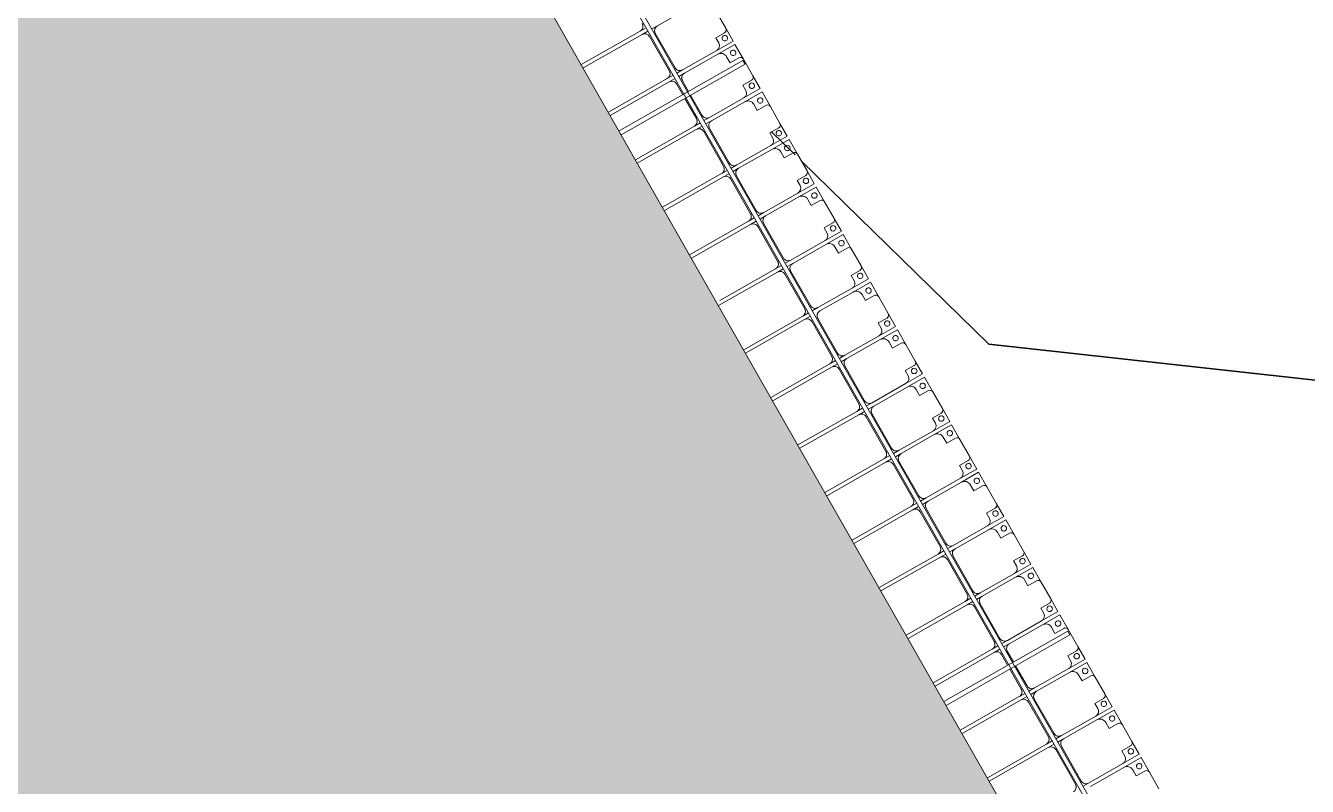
# Model space of a CAD drawing. Header units: millimetres. Extents: x -861324 to 439029, y -308065 to 694685.
# Drawn here: x -106629 to -94915, y -17959 to -11007 of the extents above; entities that cross this region are included whole.
import ezdxf

# ---------------------------------------------------------------- set-up
doc = ezdxf.new("R2010")
doc.units = ezdxf.units.MM
for name, color, linetype, lineweight in [('A-DETL-GENF', 92, 'Continuous', 9), ('A-DETL-THIN', 151, 'Continuous', 9), ('A-GENM', 13, 'Continuous', 9), ('C-TOPO-MAJR', 7, 'Continuous', 35), ('S-BEAM', 12, 'Continuous', 9)]:
    doc.layers.add(name, color=color, linetype=linetype, lineweight=lineweight)

# ---------------------------------------------------------------- blocks, each defined once
blk = doc.blocks.new('Dải phao đi lại kèm đỡ invester - DẢI PHAO ĐI LẠI-15551-BỐ TRÍ BÈ PIN HỒ BẢN MÒNG')
at = {"layer": 'A-GENM', "color": 7}
for p, q in [((100088, 1312), (99912, 1312)), ((100588, 1312), (100412, 1312)), ((101088, 1312), (100912, 1312)), ((101588, 1312), (101412, 1312)), ((102088, 1312), (101912, 1312)), ((102588, 1312), (102412, 1312)), ((103088, 1312), (102912, 1312)), ((103588, 1312), (103412, 1312)), ((104088, 1312), (103912, 1312)), ((104588, 1312), (104412, 1312)), ((105088, 1312), (104912, 1312)), ((105588, 1312), (105412, 1312)), ((106088, 1312), (105912, 1312)), ((106588, 1312), (106412, 1312)), ((107088, 1312), (106912, 1312)), ((107588, 1312), (107412, 1312)), ((108088, 1312), (107912, 1312)), ((100118, 1190), (100118, 1282)), ((100173, 1190), (100118, 1190)), ((100382, 1190), (100318, 1190)), ((100382, 1282), (100382, 1190)), ((100618, 1190), (100618, 1282)), ((100673, 1190), (100618, 1190)), ((100882, 1190), (100818, 1190)), ((100882, 1282), (100882, 1190)), ((101118, 1190), (101118, 1282)), ((101173, 1190), (101118, 1190)), ((101382, 1190), (101318, 1190)), ((101382, 1282), (101382, 1190)), ((101618, 1190), (101618, 1282)), ((101673, 1190), (101618, 1190)), ((101882, 1190), (101818, 1190)), ((101882, 1282), (101882, 1190)), ((102118, 1190), (102118, 1282)), ((102173, 1190), (102118, 1190)), ((102382, 1190), (102318, 1190)), ((102382, 1282), (102382, 1190)), ((102618, 1190), (102618, 1282)), ((102673, 1190), (102618, 1190)), ((102882, 1190), (102818, 1190)), ((102882, 1282), (102882, 1190)), ((103118, 1190), (103118, 1282)), ((103173, 1190), (103118, 1190)), ((103382, 1190), (103318, 1190)), ((103382, 1282), (103382, 1190)), ((103618, 1190), (103618, 1282)), ((103673, 1190), (103618, 1190)), ((103882, 1190), (103818, 1190)), ((103882, 1282), (103882, 1190)), ((104118, 1190), (104118, 1282)), ((104173, 1190), (104118, 1190)), ((104382, 1190), (104318, 1190)), ((104382, 1282), (104382, 1190)), ((104618, 1190), (104618, 1282)), ((104673, 1190), (104618, 1190)), ((104882, 1190), (104818, 1190)), ((104882, 1282), (104882, 1190)), ((105118, 1190), (105118, 1282)), ((105173, 1190), (105118, 1190)), ((105382, 1190), (105318, 1190)), ((105382, 1282), (105382, 1190)), ((105618, 1190), (105618, 1282)), ((105673, 1190), (105618, 1190)), ((105882, 1190), (105818, 1190)), ((105882, 1282), (105882, 1190)), ((106118, 1190), (106118, 1282)), ((106173, 1190), (106118, 1190)), ((106382, 1190), (106318, 1190)), ((106382, 1282), (106382, 1190)), ((106618, 1190), (106618, 1282)), ((106673, 1190), (106618, 1190)), ((106882, 1190), (106818, 1190)), ((106882, 1282), (106882, 1190)), ((107118, 1190), (107118, 1282)), ((107173, 1190), (107118, 1190)), ((107382, 1190), (107318, 1190)), ((107382, 1282), (107382, 1190)), ((107618, 1190), (107618, 1282)), ((107673, 1190), (107618, 1190)), ((107882, 1190), (107818, 1190)), ((107882, 1282), (107882, 1190)), ((99758, 1130), (99758, 780)), ((100223, 780), (100223, 1140)), ((100258, 1130), (100258, 780)), ((100723, 780), (100723, 1140)), ((100758, 1130), (100758, 780)), ((101223, 780), (101223, 1140)), ((101258, 1130), (101258, 780)), ((101723, 780), (101723, 1140)), ((101758, 1130), (101758, 780)), ((102223, 780), (102223, 1140)), ((102258, 1130), (102258, 780)), ((102723, 780), (102723, 1140)), ((102758, 1130), (102758, 780)), ((103223, 780), (103223, 1140)), ((103258, 1130), (103258, 780)), ((103723, 780), (103723, 1140)), ((103758, 1130), (103758, 780)), ((104223, 780), (104223, 1140)), ((104258, 1130), (104258, 780)), ((104723, 780), (104723, 1140)), ((104758, 1130), (104758, 780)), ((105223, 780), (105223, 1140)), ((105258, 1130), (105258, 780)), ((105723, 780), (105723, 1140)), ((105758, 1130), (105758, 780)), ((106223, 780), (106223, 1140)), ((106258, 1130), (106258, 780)), ((106723, 780), (106723, 1140)), ((106758, 1130), (106758, 780)), ((107223, 780), (107223, 1140)), ((107258, 1130), (107258, 780)), ((107723, 780), (107723, 1140)), ((107758, 1130), (107758, 780)), ((99758, 721), (99758, 780)), ((99808, 730), (100173, 730)), ((100223, 780), (100223, 721)), ((100258, 721), (100258, 780)), ((100308, 730), (100421, 730)), ((100461, 730), (100673, 730)), ((100723, 780), (100723, 721)), ((100758, 721), (100758, 780)), ((100808, 730), (101173, 730)), ((101223, 780), (101223, 721)), ((101258, 721), (101258, 780)), ((101308, 730), (101673, 730)), ((101723, 780), (101723, 721)), ((101758, 721), (101758, 780)), ((101808, 730), (102173, 730)), ((102223, 780), (102223, 721)), ((102258, 721), (102258, 780)), ((102308, 730), (102673, 730)), ((102723, 780), (102723, 721)), ((102808, 730), (103173, 730)), ((103223, 780), (103223, 721)), ((103258, 721), (103258, 780)), ((103308, 730), (103673, 730)), ((103723, 780), (103723, 721)), ((103758, 721), (103758, 780)), ((103808, 730), (104173, 730)), ((104223, 780), (104223, 721)), ((104258, 721), (104258, 780)), ((104308, 730), (104673, 730)), ((104723, 780), (104723, 721)), ((104758, 721), (104758, 780)), ((104808, 730), (105173, 730)), ((105223, 780), (105223, 721)), ((105258, 721), (105258, 780)), ((105308, 730), (105673, 730)), ((105723, 780), (105723, 721)), ((105758, 721), (105758, 780)), ((105808, 730), (106173, 730)), ((106223, 780), (106223, 721)), ((106258, 721), (106258, 780)), ((106308, 730), (106421, 730)), ((106461, 730), (106673, 730)), ((106723, 780), (106723, 721)), ((106758, 721), (106758, 780)), ((106808, 730), (107173, 730)), ((107223, 780), (107223, 721)), ((107258, 721), (107258, 780)), ((107308, 730), (107673, 730)), ((107723, 780), (107723, 721)), ((99723, 681), (99723, 620)), ((99723, 0), (99723, 620)), ((99758, 620), (99758, 681)), ((99758, 620), (99758, 0)), ((100173, 670), (99808, 670)), ((100223, 681), (100223, 620)), ((100223, 0), (100223, 620)), ((100258, 620), (100258, 681)), ((100258, 620), (100258, 0)), ((100421, 670), (100308, 670)), ((100673, 670), (100461, 670)), ((100723, 681), (100723, 620)), ((100723, 0), (100723, 620)), ((100758, 620), (100758, 681)), ((100758, 620), (100758, 0)), ((101173, 670), (100808, 670)), ((101223, 681), (101223, 620)), ((101223, 0), (101223, 620)), ((101258, 620), (101258, 681)), ((101258, 620), (101258, 0)), ((101673, 670), (101308, 670)), ((101723, 681), (101723, 620)), ((101723, 0), (101723, 620)), ((101758, 620), (101758, 681)), ((101758, 620), (101758, 0)), ((102173, 670), (101808, 670)), ((102223, 681), (102223, 620)), ((102223, 33), (102223, 620)), ((102258, 620), (102258, 681)), ((102258, 620), (102258, 0)), ((102673, 670), (102308, 670)), ((102723, 681), (102723, 620)), ((102723, 0), (102723, 620)), ((102758, 620), (102758, 681)), ((102758, 620), (102758, 0)), ((103173, 670), (102808, 670)), ((103223, 681), (103223, 620)), ((103223, 0), (103223, 620)), ((103258, 620), (103258, 681)), ((103258, 620), (103258, 0)), ((103673, 670), (103308, 670)), ((103723, 681), (103723, 620)), ((103723, 0), (103723, 620)), ((103758, 620), (103758, 681)), ((103758, 620), (103758, 0)), ((104173, 670), (103808, 670)), ((104223, 681), (104223, 620)), ((104223, 0), (104223, 620)), ((104258, 620), (104258, 681)), ((104258, 620), (104258, 0)), ((104673, 670), (104308, 670)), ((104723, 681), (104723, 620)), ((104723, 0), (104723, 620)), ((104758, 620), (104758, 681)), ((104758, 620), (104758, 0)), ((105173, 670), (104808, 670)), ((105223, 681), (105223, 620)), ((105223, 0), (105223, 620)), ((105258, 620), (105258, 681)), ((105258, 620), (105258, 0)), ((105673, 670), (105308, 670)), ((105723, 681), (105723, 620)), ((105723, 0), (105723, 620)), ((105758, 620), (105758, 681)), ((105758, 620), (105758, 0)), ((106173, 670), (105808, 670)), ((106223, 681), (106223, 620)), ((106223, 0), (106223, 620)), ((106258, 620), (106258, 681)), ((106258, 620), (106258, 0)), ((106421, 670), (106308, 670)), ((106673, 670), (106461, 670)), ((106723, 681), (106723, 620)), ((106723, 0), (106723, 620)), ((106758, 620), (106758, 681)), ((106758, 620), (106758, 0)), ((107173, 670), (106808, 670)), ((107223, 681), (107223, 620)), ((107223, 0), (107223, 620)), ((107258, 620), (107258, 681)), ((107258, 620), (107258, 0)), ((107673, 670), (107308, 670))]:
    blk.add_line(p, q, dxfattribs=at)
at = {"layer": 'A-GENM', "color": 9}
for p, q in [((100088, 1312), (100223, 1312)), ((100223, 1312), (100088, 1312)), ((100223, 1312), (100223, 1140)), ((100223, 1140), (100223, 1312)), ((100258, 1312), (100412, 1312)), ((100258, 1130), (100258, 1312)), ((100258, 1312), (100258, 1130)), ((100412, 1312), (100258, 1312)), ((100588, 1312), (100723, 1312)), ((100723, 1312), (100588, 1312)), ((100723, 1312), (100723, 1140)), ((100723, 1140), (100723, 1312)), ((100758, 1312), (100912, 1312)), ((100758, 1130), (100758, 1312)), ((100758, 1312), (100758, 1130)), ((100912, 1312), (100758, 1312)), ((101088, 1312), (101223, 1312)), ((101223, 1312), (101088, 1312)), ((101223, 1312), (101223, 1140)), ((101223, 1140), (101223, 1312)), ((101258, 1312), (101412, 1312)), ((101258, 1130), (101258, 1312)), ((101258, 1312), (101258, 1130)), ((101412, 1312), (101258, 1312)), ((101588, 1312), (101723, 1312)), ((101723, 1312), (101588, 1312)), ((101723, 1312), (101723, 1140)), ((101723, 1140), (101723, 1312)), ((101758, 1312), (101912, 1312)), ((101758, 1130), (101758, 1312)), ((101758, 1312), (101758, 1130)), ((101912, 1312), (101758, 1312)), ((102088, 1312), (102223, 1312)), ((102223, 1312), (102088, 1312)), ((102223, 1312), (102223, 1140)), ((102223, 1140), (102223, 1312)), ((102258, 1312), (102412, 1312)), ((102258, 1130), (102258, 1312)), ((102258, 1312), (102258, 1130)), ((102412, 1312), (102258, 1312)), ((102588, 1312), (102723, 1312)), ((102723, 1312), (102588, 1312)), ((102723, 1312), (102723, 1140)), ((102723, 1140), (102723, 1312)), ((102758, 1312), (102912, 1312)), ((102758, 1130), (102758, 1312)), ((102758, 1312), (102758, 1130)), ((102912, 1312), (102758, 1312)), ((103088, 1312), (103223, 1312)), ((103223, 1312), (103088, 1312)), ((103223, 1312), (103223, 1140)), ((103223, 1140), (103223, 1312)), ((103258, 1312), (103412, 1312)), ((103258, 1130), (103258, 1312)), ((103258, 1312), (103258, 1130)), ((103412, 1312), (103258, 1312)), ((103588, 1312), (103723, 1312)), ((103723, 1312), (103588, 1312)), ((103723, 1312), (103723, 1140)), ((103723, 1140), (103723, 1312)), ((103758, 1312), (103912, 1312)), ((103758, 1130), (103758, 1312)), ((103758, 1312), (103758, 1130)), ((103912, 1312), (103758, 1312)), ((104088, 1312), (104223, 1312)), ((104223, 1312), (104088, 1312)), ((104223, 1312), (104223, 1140)), ((104223, 1140), (104223, 1312)), ((104258, 1312), (104412, 1312)), ((104258, 1130), (104258, 1312)), ((104258, 1312), (104258, 1130)), ((104412, 1312), (104258, 1312)), ((104588, 1312), (104723, 1312)), ((104723, 1312), (104588, 1312)), ((104723, 1312), (104723, 1140)), ((104723, 1140), (104723, 1312)), ((104758, 1312), (104912, 1312)), ((104758, 1130), (104758, 1312)), ((104758, 1312), (104758, 1130)), ((104912, 1312), (104758, 1312)), ((105088, 1312), (105223, 1312)), ((105223, 1312), (105088, 1312)), ((105223, 1312), (105223, 1140)), ((105223, 1140), (105223, 1312)), ((105258, 1312), (105412, 1312)), ((105258, 1130), (105258, 1312)), ((105258, 1312), (105258, 1130)), ((105412, 1312), (105258, 1312)), ((105588, 1312), (105723, 1312)), ((105723, 1312), (105588, 1312)), ((105723, 1312), (105723, 1140)), ((105723, 1140), (105723, 1312)), ((105758, 1312), (105912, 1312)), ((105758, 1130), (105758, 1312)), ((105758, 1312), (105758, 1130)), ((105912, 1312), (105758, 1312)), ((106088, 1312), (106223, 1312)), ((106223, 1312), (106088, 1312)), ((106223, 1312), (106223, 1140)), ((106223, 1140), (106223, 1312)), ((106258, 1312), (106412, 1312)), ((106258, 1130), (106258, 1312)), ((106258, 1312), (106258, 1130)), ((106412, 1312), (106258, 1312)), ((106588, 1312), (106723, 1312)), ((106723, 1312), (106588, 1312)), ((106723, 1312), (106723, 1140)), ((106723, 1140), (106723, 1312)), ((106758, 1312), (106912, 1312)), ((106758, 1130), (106758, 1312)), ((106758, 1312), (106758, 1130)), ((106912, 1312), (106758, 1312)), ((107088, 1312), (107223, 1312)), ((107223, 1312), (107088, 1312)), ((107223, 1312), (107223, 1140)), ((107223, 1140), (107223, 1312)), ((107258, 1312), (107412, 1312)), ((107258, 1130), (107258, 1312)), ((107258, 1312), (107258, 1130)), ((107412, 1312), (107258, 1312)), ((107588, 1312), (107723, 1312)), ((107723, 1312), (107588, 1312)), ((107723, 1312), (107723, 1140)), ((107723, 1140), (107723, 1312)), ((107758, 1312), (107912, 1312)), ((107758, 1130), (107758, 1312)), ((107758, 1312), (107758, 1130)), ((107912, 1312), (107758, 1312)), ((100118, 1282), (100118, 1190)), ((100118, 1282), (100118, 1190)), ((100118, 1190), (100118, 1282)), ((100118, 1190), (100173, 1190)), ((100118, 1190), (100173, 1190)), ((100173, 1190), (100118, 1190)), ((100318, 1190), (100382, 1190)), ((100318, 1190), (100382, 1190)), ((100382, 1190), (100318, 1190)), ((100382, 1190), (100382, 1282)), ((100382, 1190), (100382, 1282)), ((100382, 1282), (100382, 1190)), ((100618, 1282), (100618, 1190)), ((100618, 1282), (100618, 1190)), ((100618, 1190), (100618, 1282)), ((100618, 1190), (100673, 1190)), ((100618, 1190), (100673, 1190)), ((100673, 1190), (100618, 1190)), ((100818, 1190), (100882, 1190)), ((100818, 1190), (100882, 1190)), ((100882, 1190), (100818, 1190)), ((100882, 1190), (100882, 1282)), ((100882, 1190), (100882, 1282)), ((100882, 1282), (100882, 1190)), ((101118, 1282), (101118, 1190)), ((101118, 1282), (101118, 1190)), ((101118, 1190), (101118, 1282)), ((101118, 1190), (101173, 1190)), ((101118, 1190), (101173, 1190)), ((101173, 1190), (101118, 1190)), ((101318, 1190), (101382, 1190)), ((101318, 1190), (101382, 1190)), ((101382, 1190), (101318, 1190)), ((101382, 1190), (101382, 1282)), ((101382, 1190), (101382, 1282)), ((101382, 1282), (101382, 1190)), ((101618, 1282), (101618, 1190)), ((101618, 1282), (101618, 1190)), ((101618, 1190), (101618, 1282)), ((101618, 1190), (101673, 1190)), ((101618, 1190), (101673, 1190)), ((101673, 1190), (101618, 1190)), ((101818, 1190), (101882, 1190)), ((101818, 1190), (101882, 1190)), ((101882, 1190), (101818, 1190)), ((101882, 1190), (101882, 1282)), ((101882, 1190), (101882, 1282)), ((101882, 1282), (101882, 1190)), ((102118, 1282), (102118, 1190)), ((102118, 1282), (102118, 1190)), ((102118, 1190), (102118, 1282)), ((102118, 1190), (102173, 1190)), ((102118, 1190), (102173, 1190)), ((102173, 1190), (102118, 1190)), ((102318, 1190), (102382, 1190)), ((102318, 1190), (102382, 1190)), ((102382, 1190), (102318, 1190)), ((102382, 1190), (102382, 1282)), ((102382, 1190), (102382, 1282)), ((102382, 1282), (102382, 1190)), ((102618, 1282), (102618, 1190)), ((102618, 1282), (102618, 1190)), ((102618, 1190), (102618, 1282)), ((102618, 1190), (102673, 1190)), ((102618, 1190), (102673, 1190)), ((102673, 1190), (102618, 1190)), ((102818, 1190), (102882, 1190)), ((102818, 1190), (102882, 1190)), ((102882, 1190), (102818, 1190)), ((102882, 1190), (102882, 1282)), ((102882, 1190), (102882, 1282)), ((102882, 1282), (102882, 1190)), ((103118, 1282), (103118, 1190)), ((103118, 1282), (103118, 1190)), ((103118, 1190), (103118, 1282)), ((103118, 1190), (103173, 1190)), ((103118, 1190), (103173, 1190)), ((103173, 1190), (103118, 1190)), ((103318, 1190), (103382, 1190)), ((103318, 1190), (103382, 1190)), ((103382, 1190), (103318, 1190)), ((103382, 1190), (103382, 1282)), ((103382, 1190), (103382, 1282)), ((103382, 1282), (103382, 1190)), ((103618, 1282), (103618, 1190)), ((103618, 1282), (103618, 1190)), ((103618, 1190), (103618, 1282)), ((103618, 1190), (103673, 1190)), ((103618, 1190), (103673, 1190)), ((103673, 1190), (103618, 1190)), ((103818, 1190), (103882, 1190)), ((103818, 1190), (103882, 1190)), ((103882, 1190), (103818, 1190)), ((103882, 1190), (103882, 1282)), ((103882, 1190), (103882, 1282)), ((103882, 1282), (103882, 1190)), ((104118, 1282), (104118, 1190)), ((104118, 1282), (104118, 1190)), ((104118, 1190), (104118, 1282)), ((104118, 1190), (104173, 1190)), ((104118, 1190), (104173, 1190)), ((104173, 1190), (104118, 1190)), ((104318, 1190), (104382, 1190)), ((104318, 1190), (104382, 1190)), ((104382, 1190), (104318, 1190)), ((104382, 1190), (104382, 1282)), ((104382, 1190), (104382, 1282)), ((104382, 1282), (104382, 1190)), ((104618, 1282), (104618, 1190)), ((104618, 1282), (104618, 1190)), ((104618, 1190), (104618, 1282)), ((104618, 1190), (104673, 1190)), ((104618, 1190), (104673, 1190)), ((104673, 1190), (104618, 1190)), ((104818, 1190), (104882, 1190)), ((104818, 1190), (104882, 1190)), ((104882, 1190), (104818, 1190)), ((104882, 1190), (104882, 1282)), ((104882, 1190), (104882, 1282)), ((104882, 1282), (104882, 1190)), ((105118, 1282), (105118, 1190)), ((105118, 1282), (105118, 1190)), ((105118, 1190), (105118, 1282)), ((105118, 1190), (105173, 1190)), ((105118, 1190), (105173, 1190)), ((105173, 1190), (105118, 1190)), ((105318, 1190), (105382, 1190)), ((105318, 1190), (105382, 1190)), ((105382, 1190), (105318, 1190)), ((105382, 1190), (105382, 1282)), ((105382, 1190), (105382, 1282)), ((105382, 1282), (105382, 1190)), ((105618, 1282), (105618, 1190)), ((105618, 1282), (105618, 1190)), ((105618, 1190), (105618, 1282)), ((105618, 1190), (105673, 1190)), ((105618, 1190), (105673, 1190)), ((105673, 1190), (105618, 1190)), ((105818, 1190), (105882, 1190)), ((105818, 1190), (105882, 1190)), ((105882, 1190), (105818, 1190)), ((105882, 1190), (105882, 1282)), ((105882, 1190), (105882, 1282)), ((105882, 1282), (105882, 1190)), ((106118, 1282), (106118, 1190)), ((106118, 1282), (106118, 1190)), ((106118, 1190), (106118, 1282)), ((106118, 1190), (106173, 1190)), ((106118, 1190), (106173, 1190)), ((106173, 1190), (106118, 1190)), ((106318, 1190), (106382, 1190)), ((106318, 1190), (106382, 1190)), ((106382, 1190), (106318, 1190)), ((106382, 1190), (106382, 1282)), ((106382, 1190), (106382, 1282)), ((106382, 1282), (106382, 1190)), ((106618, 1282), (106618, 1190)), ((106618, 1282), (106618, 1190)), ((106618, 1190), (106618, 1282)), ((106618, 1190), (106673, 1190)), ((106618, 1190), (106673, 1190)), ((106673, 1190), (106618, 1190)), ((106818, 1190), (106882, 1190)), ((106818, 1190), (106882, 1190)), ((106882, 1190), (106818, 1190)), ((106882, 1190), (106882, 1282)), ((106882, 1190), (106882, 1282)), ((106882, 1282), (106882, 1190)), ((107118, 1282), (107118, 1190)), ((107118, 1282), (107118, 1190)), ((107118, 1190), (107118, 1282)), ((107118, 1190), (107173, 1190)), ((107118, 1190), (107173, 1190)), ((107173, 1190), (107118, 1190)), ((107318, 1190), (107382, 1190)), ((107318, 1190), (107382, 1190)), ((107382, 1190), (107318, 1190)), ((107382, 1190), (107382, 1282)), ((107382, 1190), (107382, 1282)), ((107382, 1282), (107382, 1190)), ((107618, 1282), (107618, 1190)), ((107618, 1282), (107618, 1190)), ((107618, 1190), (107618, 1282)), ((107618, 1190), (107673, 1190)), ((107618, 1190), (107673, 1190)), ((107673, 1190), (107618, 1190)), ((107818, 1190), (107841, 1190)), ((107818, 1190), (107841, 1190)), ((107841, 1190), (107818, 1190)), ((107882, 1190), (107882, 1282)), ((107882, 1190), (107882, 1282)), ((107882, 1282), (107882, 1190)), ((99758, 721), (99758, 780)), ((100223, 780), (100223, 721)), ((100258, 721), (100258, 780)), ((100723, 780), (100723, 721)), ((100758, 721), (100758, 780)), ((101223, 780), (101223, 721)), ((101258, 721), (101258, 780)), ((101723, 780), (101723, 721)), ((101758, 721), (101758, 780)), ((102223, 780), (102223, 721)), ((102258, 721), (102258, 780)), ((102723, 780), (102723, 721)), ((103223, 780), (103223, 721)), ((103258, 721), (103258, 780)), ((103723, 780), (103723, 721)), ((103758, 721), (103758, 780)), ((104223, 780), (104223, 721)), ((104258, 721), (104258, 780)), ((104723, 780), (104723, 721)), ((104758, 721), (104758, 780)), ((105223, 780), (105223, 721)), ((105258, 721), (105258, 780)), ((105723, 780), (105723, 721)), ((105758, 721), (105758, 780)), ((106223, 780), (106223, 721)), ((106258, 721), (106258, 780)), ((106723, 780), (106723, 721)), ((106758, 721), (106758, 780)), ((107223, 780), (107223, 721)), ((107258, 721), (107258, 780)), ((107723, 780), (107723, 721)), ((99723, 681), (99723, 620)), ((99758, 620), (99758, 681)), ((100223, 681), (100223, 620)), ((100258, 620), (100258, 681)), ((100723, 681), (100723, 620)), ((100758, 620), (100758, 681)), ((101223, 681), (101223, 620)), ((101258, 620), (101258, 681)), ((101723, 681), (101723, 620)), ((101758, 620), (101758, 681)), ((102223, 681), (102223, 620)), ((102258, 620), (102258, 681)), ((102723, 681), (102723, 620)), ((102758, 620), (102758, 681)), ((103223, 681), (103223, 620)), ((103258, 620), (103258, 681)), ((103723, 681), (103723, 620)), ((103758, 620), (103758, 681)), ((104223, 681), (104223, 620)), ((104258, 620), (104258, 681)), ((104723, 681), (104723, 620)), ((104758, 620), (104758, 681)), ((105223, 681), (105223, 620)), ((105258, 620), (105258, 681)), ((105723, 681), (105723, 620)), ((105758, 620), (105758, 681)), ((106223, 681), (106223, 620)), ((106258, 620), (106258, 681)), ((106723, 681), (106723, 620)), ((106758, 620), (106758, 681)), ((107223, 681), (107223, 620)), ((107258, 620), (107258, 681))]:
    blk.add_line(p, q, dxfattribs=at)
at = {"layer": 'A-GENM', "color": 7}
for centre, radius, start, end in [((100088, 1282), 30, 360, 90), ((100412, 1282), 30, 90, 180), ((100588, 1282), 30, 360, 90), ((100912, 1282), 30, 90, 180), ((101088, 1282), 30, 360, 90), ((101412, 1282), 30, 90, 180), ((101588, 1282), 30, 360, 90), ((101912, 1282), 30, 90, 180), ((102088, 1282), 30, 360, 90), ((102412, 1282), 30, 90, 180), ((102588, 1282), 30, 360, 90), ((102912, 1282), 30, 90, 180), ((103088, 1282), 30, 360, 90), ((103412, 1282), 30, 90, 180), ((103588, 1282), 30, 360, 90), ((103912, 1282), 30, 90, 180), ((104088, 1282), 30, 360, 90), ((104412, 1282), 30, 90, 180), ((104588, 1282), 30, 360, 90), ((104912, 1282), 30, 90, 180), ((105088, 1282), 30, 360, 90), ((105412, 1282), 30, 90, 180), ((105588, 1282), 30, 360, 90), ((105912, 1282), 30, 90, 180), ((106088, 1282), 30, 360, 90), ((106412, 1282), 30, 90, 180), ((106588, 1282), 30, 360, 90), ((106912, 1282), 30, 90, 180), ((107088, 1282), 30, 360, 90), ((107412, 1282), 30, 90, 180), ((107588, 1282), 30, 360, 90), ((107912, 1282), 30, 90, 180), ((100173, 1140), 50, 0, 90), ((100318, 1130), 60, 90, 180), ((100673, 1140), 50, 0, 90), ((100818, 1130), 60, 90, 180), ((101173, 1140), 50, 0, 90), ((101318, 1130), 60, 90, 180), ((101673, 1140), 50, 0, 90), ((101818, 1130), 60, 90, 180), ((102173, 1140), 50, 0, 90), ((102318, 1130), 60, 90, 180), ((102673, 1140), 50, 0, 90), ((102818, 1130), 60, 90, 180), ((103173, 1140), 50, 0, 90), ((103318, 1130), 60, 90, 180), ((103673, 1140), 50, 0, 90), ((103818, 1130), 60, 90, 180), ((104173, 1140), 50, 0, 90), ((104318, 1130), 60, 90, 180), ((104673, 1140), 50, 0, 90), ((104818, 1130), 60, 90, 180), ((105173, 1140), 50, 0, 90), ((105318, 1130), 60, 90, 180), ((105673, 1140), 50, 0, 90), ((105818, 1130), 60, 90, 180), ((106173, 1140), 50, 0, 90), ((106318, 1130), 60, 90, 180), ((106673, 1140), 50, 0, 90), ((106818, 1130), 60, 90, 180), ((107173, 1140), 50, 0, 90), ((107318, 1130), 60, 90, 180), ((107673, 1140), 50, 0, 90), ((107818, 1130), 60, 90, 180), ((99808, 780), 50, 180, 270), ((99808, 780), 50, 210, 270), ((100173, 780), 50, 270, 0), ((100173, 780), 50, 300, 0), ((100308, 780), 50, 180, 270), ((100308, 780), 50, 210, 270), ((100673, 780), 50, 270, 0), ((100673, 780), 50, 300, 0), ((100808, 780), 50, 180, 270), ((100808, 780), 50, 210, 270), ((101173, 780), 50, 270, 0), ((101173, 780), 50, 300, 0), ((101308, 780), 50, 180, 270), ((101308, 780), 50, 210, 270), ((101673, 780), 50, 270, 0), ((101673, 780), 50, 300, 0), ((101808, 780), 50, 180, 270), ((101808, 780), 50, 210, 270), ((102173, 780), 50, 270, 0), ((102173, 780), 50, 300, 0), ((102308, 780), 50, 180, 270), ((102308, 780), 50, 210, 270), ((102673, 780), 50, 270, 0), ((102673, 780), 50, 300, 0), ((102808, 780), 50, 180, 270), ((102808, 780), 50, 210, 270), ((103173, 780), 50, 270, 0), ((103173, 780), 50, 300, 0), ((103308, 780), 50, 180, 270), ((103308, 780), 50, 210, 270), ((103673, 780), 50, 270, 0), ((103673, 780), 50, 300, 0), ((103808, 780), 50, 180, 270), ((103808, 780), 50, 210, 270), ((104173, 780), 50, 270, 0), ((104173, 780), 50, 300, 0), ((104308, 780), 50, 180, 270), ((104308, 780), 50, 210, 270), ((104673, 780), 50, 270, 0), ((104673, 780), 50, 300, 0), ((104808, 780), 50, 180, 270), ((104808, 780), 50, 210, 270), ((105173, 780), 50, 270, 0), ((105173, 780), 50, 300, 0), ((105308, 780), 50, 180, 270), ((105308, 780), 50, 210, 270), ((105673, 780), 50, 270, 0), ((105673, 780), 50, 300, 0), ((105808, 780), 50, 180, 270), ((105808, 780), 50, 210, 270), ((106173, 780), 50, 270, 0), ((106173, 780), 50, 300, 0), ((106308, 780), 50, 180, 270), ((106308, 780), 50, 210, 270), ((106673, 780), 50, 270, 0), ((106673, 780), 50, 300, 0), ((106808, 780), 50, 180, 270), ((106808, 780), 50, 210, 270), ((107173, 780), 50, 270, 0), ((107173, 780), 50, 300, 0), ((107308, 780), 50, 180, 270), ((107308, 780), 50, 210, 270), ((107673, 780), 50, 270, 0), ((107673, 780), 50, 300, 0), ((99673, 620), 50, 360, 90), ((99673, 620), 50, 30, 90), ((99808, 620), 50, 90, 180), ((99808, 620), 50, 120, 180), ((100173, 620), 50, 360, 90), ((100173, 620), 50, 30, 90), ((100308, 620), 50, 90, 180), ((100308, 620), 50, 120, 180), ((100673, 620), 50, 360, 90), ((100673, 620), 50, 30, 90), ((100808, 620), 50, 90, 180), ((100808, 620), 50, 120, 180), ((101173, 620), 50, 360, 90), ((101173, 620), 50, 30, 90), ((101308, 620), 50, 90, 180), ((101308, 620), 50, 120, 180), ((101673, 620), 50, 360, 90), ((101673, 620), 50, 30, 90), ((101808, 620), 50, 90, 180), ((101808, 620), 50, 120, 180), ((102173, 620), 50, 360, 90), ((102173, 620), 50, 30, 90), ((102308, 620), 50, 90, 180), ((102308, 620), 50, 120, 180), ((102673, 620), 50, 360, 90), ((102673, 620), 50, 30, 90), ((102808, 620), 50, 90, 180), ((102808, 620), 50, 120, 180), ((103173, 620), 50, 360, 90), ((103173, 620), 50, 30, 90), ((103308, 620), 50, 90, 180), ((103308, 620), 50, 120, 180), ((103673, 620), 50, 360, 90), ((103673, 620), 50, 30, 90), ((103808, 620), 50, 90, 180), ((103808, 620), 50, 120, 180), ((104173, 620), 50, 360, 90), ((104173, 620), 50, 30, 90), ((104308, 620), 50, 90, 180), ((104308, 620), 50, 120, 180), ((104673, 620), 50, 360, 90), ((104673, 620), 50, 30, 90), ((104808, 620), 50, 90, 180), ((104808, 620), 50, 120, 180), ((105173, 620), 50, 360, 90), ((105173, 620), 50, 30, 90), ((105308, 620), 50, 90, 180), ((105308, 620), 50, 120, 180), ((105673, 620), 50, 360, 90), ((105673, 620), 50, 30, 90), ((105808, 620), 50, 90, 180), ((105808, 620), 50, 120, 180), ((106173, 620), 50, 360, 90), ((106173, 620), 50, 30, 90), ((106308, 620), 50, 90, 180), ((106308, 620), 50, 120, 180), ((106673, 620), 50, 360, 90), ((106673, 620), 50, 30, 90), ((106808, 620), 50, 90, 180), ((106808, 620), 50, 120, 180), ((107173, 620), 50, 360, 90), ((107173, 620), 50, 30, 90), ((107308, 620), 50, 90, 180), ((107308, 620), 50, 120, 180), ((107673, 620), 50, 360, 90), ((107673, 620), 50, 30, 90)]:
    blk.add_arc(centre, radius, start, end, dxfattribs=at)
at = {"layer": 'A-GENM', "color": 9}
for centre, radius, start, end in [((100088, 1282), 30, 0, 90), ((100088, 1282), 30, 360, 90), ((100088, 1282), 30, 360, 90), ((100412, 1282), 30, 90, 180), ((100412, 1282), 30, 90, 180), ((100412, 1282), 30, 90, 180), ((100588, 1282), 30, 0, 90), ((100588, 1282), 30, 360, 90), ((100588, 1282), 30, 360, 90), ((100912, 1282), 30, 90, 180), ((100912, 1282), 30, 90, 180), ((100912, 1282), 30, 90, 180), ((101088, 1282), 30, 0, 90), ((101088, 1282), 30, 360, 90), ((101088, 1282), 30, 360, 90), ((101412, 1282), 30, 90, 180), ((101412, 1282), 30, 90, 180), ((101412, 1282), 30, 90, 180), ((101588, 1282), 30, 0, 90), ((101588, 1282), 30, 360, 90), ((101588, 1282), 30, 360, 90), ((101912, 1282), 30, 90, 180), ((101912, 1282), 30, 90, 180), ((101912, 1282), 30, 90, 180), ((102088, 1282), 30, 0, 90), ((102088, 1282), 30, 360, 90), ((102088, 1282), 30, 360, 90), ((102412, 1282), 30, 90, 180), ((102412, 1282), 30, 90, 180), ((102412, 1282), 30, 90, 180), ((102588, 1282), 30, 0, 90), ((102588, 1282), 30, 360, 90), ((102588, 1282), 30, 360, 90), ((102912, 1282), 30, 90, 180), ((102912, 1282), 30, 90, 180), ((102912, 1282), 30, 90, 180), ((103088, 1282), 30, 0, 90), ((103088, 1282), 30, 360, 90), ((103088, 1282), 30, 360, 90), ((103412, 1282), 30, 90, 180), ((103412, 1282), 30, 90, 180), ((103412, 1282), 30, 90, 180), ((103588, 1282), 30, 0, 90), ((103588, 1282), 30, 360, 90), ((103588, 1282), 30, 360, 90), ((103912, 1282), 30, 90, 180), ((103912, 1282), 30, 90, 180), ((103912, 1282), 30, 90, 180), ((104088, 1282), 30, 0, 90), ((104088, 1282), 30, 360, 90), ((104088, 1282), 30, 360, 90), ((104412, 1282), 30, 90, 180), ((104412, 1282), 30, 90, 180), ((104412, 1282), 30, 90, 180), ((104588, 1282), 30, 0, 90), ((104588, 1282), 30, 360, 90), ((104588, 1282), 30, 360, 90), ((104912, 1282), 30, 90, 180), ((104912, 1282), 30, 90, 180), ((104912, 1282), 30, 90, 180), ((105088, 1282), 30, 0, 90), ((105088, 1282), 30, 360, 90), ((105088, 1282), 30, 360, 90), ((105412, 1282), 30, 90, 180), ((105412, 1282), 30, 90, 180), ((105412, 1282), 30, 90, 180), ((105588, 1282), 30, 0, 90), ((105588, 1282), 30, 360, 90), ((105588, 1282), 30, 360, 90), ((105912, 1282), 30, 90, 180), ((105912, 1282), 30, 90, 180), ((105912, 1282), 30, 90, 180), ((106088, 1282), 30, 0, 90), ((106088, 1282), 30, 360, 90), ((106088, 1282), 30, 360, 90), ((106412, 1282), 30, 90, 180), ((106412, 1282), 30, 90, 180), ((106412, 1282), 30, 90, 180), ((106588, 1282), 30, 0, 90), ((106588, 1282), 30, 360, 90), ((106588, 1282), 30, 360, 90), ((106912, 1282), 30, 90, 180), ((106912, 1282), 30, 90, 180), ((106912, 1282), 30, 90, 180), ((107088, 1282), 30, 0, 90), ((107088, 1282), 30, 360, 90), ((107088, 1282), 30, 360, 90), ((107412, 1282), 30, 90, 180), ((107412, 1282), 30, 90, 180), ((107412, 1282), 30, 90, 180), ((107588, 1282), 30, 0, 90), ((107588, 1282), 30, 360, 90), ((107588, 1282), 30, 360, 90), ((107912, 1282), 30, 90, 180), ((107912, 1282), 30, 90, 180), ((107912, 1282), 30, 90, 180), ((100162, 1259), 25, 90, 270), ((100162, 1259), 25, 90, 270), ((100162, 1259), 25, 270, 90), ((100162, 1259), 25, 270, 90), ((100173, 1140), 50, 0, 90), ((100173, 1140), 50, 0, 90), ((100173, 1140), 50, 0, 90), ((100318, 1130), 60, 90, 180), ((100318, 1130), 60, 90, 180), ((100318, 1130), 60, 90, 180), ((100317, 1259), 25, 90, 270), ((100317, 1259), 25, 90, 270), ((100317, 1259), 25, 270, 90), ((100317, 1259), 25, 270, 90), ((100662, 1259), 25, 90, 270), ((100662, 1259), 25, 90, 270), ((100662, 1259), 25, 270, 90), ((100662, 1259), 25, 270, 90), ((100673, 1140), 50, 0, 90), ((100673, 1140), 50, 0, 90), ((100673, 1140), 50, 0, 90), ((100818, 1130), 60, 90, 180), ((100818, 1130), 60, 90, 180), ((100818, 1130), 60, 90, 180), ((100817, 1259), 25, 90, 270), ((100817, 1259), 25, 90, 270), ((100817, 1259), 25, 270, 90), ((100817, 1259), 25, 270, 90), ((101162, 1259), 25, 90, 270), ((101162, 1259), 25, 90, 270), ((101162, 1259), 25, 270, 90), ((101162, 1259), 25, 270, 90), ((101173, 1140), 50, 0, 90), ((101173, 1140), 50, 0, 90), ((101173, 1140), 50, 0, 90), ((101318, 1130), 60, 90, 180), ((101318, 1130), 60, 90, 180), ((101318, 1130), 60, 90, 180), ((101317, 1259), 25, 90, 270), ((101317, 1259), 25, 90, 270), ((101317, 1259), 25, 270, 90), ((101317, 1259), 25, 270, 90), ((101662, 1259), 25, 90, 270), ((101662, 1259), 25, 90, 270), ((101662, 1259), 25, 270, 90), ((101662, 1259), 25, 270, 90), ((101673, 1140), 50, 0, 90), ((101673, 1140), 50, 0, 90), ((101673, 1140), 50, 0, 90), ((101818, 1130), 60, 90, 180), ((101818, 1130), 60, 90, 180), ((101818, 1130), 60, 90, 180), ((101817, 1259), 25, 90, 270), ((101817, 1259), 25, 90, 270), ((101817, 1259), 25, 270, 90), ((101817, 1259), 25, 270, 90), ((102162, 1259), 25, 90, 270), ((102162, 1259), 25, 90, 270), ((102162, 1259), 25, 270, 90), ((102162, 1259), 25, 270, 90), ((102173, 1140), 50, 0, 90), ((102173, 1140), 50, 0, 90), ((102173, 1140), 50, 0, 90), ((102318, 1130), 60, 90, 180), ((102318, 1130), 60, 90, 180), ((102318, 1130), 60, 90, 180), ((102317, 1259), 25, 90, 270), ((102317, 1259), 25, 90, 270), ((102317, 1259), 25, 270, 90), ((102317, 1259), 25, 270, 90), ((102662, 1259), 25, 90, 270), ((102662, 1259), 25, 90, 270), ((102662, 1259), 25, 270, 90), ((102662, 1259), 25, 270, 90), ((102673, 1140), 50, 0, 90), ((102673, 1140), 50, 0, 90), ((102673, 1140), 50, 0, 90), ((102818, 1130), 60, 90, 180), ((102818, 1130), 60, 90, 180), ((102818, 1130), 60, 90, 180), ((102817, 1259), 25, 90, 270), ((102817, 1259), 25, 90, 270), ((102817, 1259), 25, 270, 90), ((102817, 1259), 25, 270, 90), ((103162, 1259), 25, 90, 270), ((103162, 1259), 25, 90, 270), ((103162, 1259), 25, 270, 90), ((103162, 1259), 25, 270, 90), ((103173, 1140), 50, 0, 90), ((103173, 1140), 50, 0, 90), ((103173, 1140), 50, 0, 90), ((103318, 1130), 60, 90, 180), ((103318, 1130), 60, 90, 180), ((103318, 1130), 60, 90, 180), ((103317, 1259), 25, 90, 270), ((103317, 1259), 25, 90, 270), ((103317, 1259), 25, 270, 90), ((103317, 1259), 25, 270, 90), ((103662, 1259), 25, 90, 270), ((103662, 1259), 25, 90, 270), ((103662, 1259), 25, 270, 90), ((103662, 1259), 25, 270, 90), ((103673, 1140), 50, 0, 90), ((103673, 1140), 50, 0, 90), ((103673, 1140), 50, 0, 90), ((103818, 1130), 60, 90, 180), ((103818, 1130), 60, 90, 180), ((103818, 1130), 60, 90, 180), ((103817, 1259), 25, 90, 270), ((103817, 1259), 25, 90, 270), ((103817, 1259), 25, 270, 90), ((103817, 1259), 25, 270, 90), ((104162, 1259), 25, 90, 270), ((104162, 1259), 25, 90, 270), ((104162, 1259), 25, 270, 90), ((104162, 1259), 25, 270, 90), ((104173, 1140), 50, 0, 90), ((104173, 1140), 50, 0, 90), ((104173, 1140), 50, 0, 90), ((104318, 1130), 60, 90, 180), ((104318, 1130), 60, 90, 180), ((104318, 1130), 60, 90, 180), ((104317, 1259), 25, 90, 270), ((104317, 1259), 25, 90, 270), ((104317, 1259), 25, 270, 90), ((104317, 1259), 25, 270, 90), ((104662, 1259), 25, 90, 270), ((104662, 1259), 25, 90, 270), ((104662, 1259), 25, 270, 90), ((104662, 1259), 25, 270, 90), ((104673, 1140), 50, 0, 90), ((104673, 1140), 50, 0, 90), ((104673, 1140), 50, 0, 90), ((104818, 1130), 60, 90, 180), ((104818, 1130), 60, 90, 180), ((104818, 1130), 60, 90, 180), ((104817, 1259), 25, 90, 270), ((104817, 1259), 25, 90, 270), ((104817, 1259), 25, 270, 90), ((104817, 1259), 25, 270, 90), ((105162, 1259), 25, 90, 270), ((105162, 1259), 25, 90, 270), ((105162, 1259), 25, 270, 90), ((105162, 1259), 25, 270, 90), ((105173, 1140), 50, 0, 90), ((105173, 1140), 50, 0, 90), ((105173, 1140), 50, 0, 90), ((105318, 1130), 60, 90, 180), ((105318, 1130), 60, 90, 180), ((105318, 1130), 60, 90, 180), ((105317, 1259), 25, 90, 270), ((105317, 1259), 25, 90, 270), ((105317, 1259), 25, 270, 90), ((105317, 1259), 25, 270, 90), ((105662, 1259), 25, 90, 270), ((105662, 1259), 25, 90, 270), ((105662, 1259), 25, 270, 90), ((105662, 1259), 25, 270, 90), ((105673, 1140), 50, 0, 90), ((105673, 1140), 50, 0, 90), ((105673, 1140), 50, 0, 90), ((105818, 1130), 60, 90, 180), ((105818, 1130), 60, 90, 180), ((105818, 1130), 60, 90, 180), ((105817, 1259), 25, 90, 270), ((105817, 1259), 25, 90, 270), ((105817, 1259), 25, 270, 90), ((105817, 1259), 25, 270, 90), ((106162, 1259), 25, 90, 270), ((106162, 1259), 25, 90, 270), ((106162, 1259), 25, 270, 90), ((106162, 1259), 25, 270, 90), ((106173, 1140), 50, 0, 90), ((106173, 1140), 50, 0, 90), ((106173, 1140), 50, 0, 90), ((106318, 1130), 60, 90, 180), ((106318, 1130), 60, 90, 180), ((106318, 1130), 60, 90, 180), ((106317, 1259), 25, 90, 270), ((106317, 1259), 25, 90, 270), ((106317, 1259), 25, 270, 90), ((106317, 1259), 25, 270, 90), ((106662, 1259), 25, 90, 270), ((106662, 1259), 25, 90, 270), ((106662, 1259), 25, 270, 90), ((106662, 1259), 25, 270, 90), ((106673, 1140), 50, 0, 90), ((106673, 1140), 50, 0, 90), ((106673, 1140), 50, 0, 90), ((106818, 1130), 60, 90, 180), ((106818, 1130), 60, 90, 180), ((106818, 1130), 60, 90, 180), ((106817, 1259), 25, 90, 270), ((106817, 1259), 25, 90, 270), ((106817, 1259), 25, 270, 90), ((106817, 1259), 25, 270, 90), ((107162, 1259), 25, 90, 270), ((107162, 1259), 25, 90, 270), ((107162, 1259), 25, 270, 90), ((107162, 1259), 25, 270, 90), ((107173, 1140), 50, 0, 90), ((107173, 1140), 50, 0, 90), ((107173, 1140), 50, 0, 90), ((107318, 1130), 60, 90, 180), ((107318, 1130), 60, 90, 180), ((107318, 1130), 60, 90, 180), ((107317, 1259), 25, 90, 270), ((107317, 1259), 25, 90, 270), ((107317, 1259), 25, 270, 90), ((107317, 1259), 25, 270, 90), ((107662, 1259), 25, 90, 270), ((107662, 1259), 25, 90, 270), ((107662, 1259), 25, 270, 90), ((107662, 1259), 25, 270, 90), ((107673, 1140), 50, 0, 90), ((107673, 1140), 50, 0, 90), ((107673, 1140), 50, 0, 90), ((107818, 1130), 60, 90, 180), ((107818, 1130), 60, 90, 180), ((107818, 1130), 60, 90, 180), ((107817, 1259), 25, 90, 270), ((107817, 1259), 25, 90, 270), ((107817, 1259), 25, 270, 90), ((107817, 1259), 25, 270, 90)]:
    blk.add_arc(centre, radius, start, end, dxfattribs=at)
blk = doc.blocks.new('Dầm C52 - Dầm C52-18760-BỐ TRÍ BÈ PIN HỒ BẢN MÒNG')
at = {"layer": 'S-BEAM', "color": 7}
for p, q in [((-74474.317946, 20), (74474.317946, 20)), ((74474.317946, -20), (-74474.317946, -20))]:
    blk.add_line(p, q, dxfattribs=at)
blk = doc.blocks.new('Dầm C52 - Hộp 40x60-25899-BỐ TRÍ BÈ PIN HỒ BẢN MÒNG')
at = {"layer": 'S-BEAM', "color": 7}
for p, q in [((-55977, -20), (-55977, 20)), ((-55977, 20), (-54675, 20)), ((-54675, -20), (-55977, -20))]:
    blk.add_line(p, q, dxfattribs=at)
blk = doc.blocks.new('Dầm C52 - Hộp 40x60-25900-BỐ TRÍ BÈ PIN HỒ BẢN MÒNG')
at = {"layer": 'S-BEAM', "color": 7}
for p, q in [((-55977, -20), (-55977, 20)), ((-55977, 20), (-54675, 20)), ((-54675, -20), (-55977, -20))]:
    blk.add_line(p, q, dxfattribs=at)
blk = doc.blocks.new('HOBANMONG_BEPIN 5_rvt-1-BỐ TRÍ BÈ PIN HỒ BẢN MÒNG')
at = {"layer": 'A-GENM', "lineweight": 9, "rotation": 299.6620124026263}
blk.add_blockref('Dải phao đi lại kèm đỡ invester - DẢI PHAO ĐI LẠI-15551-BỐ TRÍ BÈ PIN HỒ BẢN MÒNG', (-150902, 75292), dxfattribs=at)
at = {"layer": 'S-BEAM', "lineweight": 9}
for name, p, rotation in [('Dầm C52 - Dầm C52-18760-BỐ TRÍ BÈ PIN HỒ BẢN MÒNG', (-113659, 11314), 119.6620124026264), ('Dầm C52 - Hộp 40x60-25899-BỐ TRÍ BÈ PIN HỒ BẢN MÒNG', (-148706, -39045), 209.6620124026261), ('Dầm C52 - Hộp 40x60-25900-BỐ TRÍ BÈ PIN HỒ BẢN MÒNG', (-145737, -44259), 209.6620124026261)]:
    blk.add_blockref(name, p, dxfattribs=dict(at, rotation=rotation))

msp = doc.modelspace()

# ---------------------------------------------------------------- hatches: boundary and pattern name
at = {"layer": 'A-DETL-GENF'}
msp.add_hatch(color=8, dxfattribs=at).paths.add_polyline_path([(-173162, -107703), (-77660, -53314), (-150902, 75292), (-214161, 39265), (-192387, 1031), (-224629, -17331), (-174040, -106161)])

# ---------------------------------------------------------------- linework, layer by layer
at = {"layer": 'A-DETL-THIN'}
msp.add_line((-77660, -53314), (-150902, 75292), dxfattribs=at)
at = {"layer": 'C-TOPO-MAJR'}
for p, q in [((-99597, -12187), (-99815, -11975)), ((-97825, -13918), (-99540, -12243)), ((-93170, -14433), (-97825, -13918))]:
    msp.add_line(p, q, dxfattribs=at)

# ---------------------------------------------------------------- block references
at = {"lineweight": 5}
msp.add_blockref('HOBANMONG_BEPIN 5_rvt-1-BỐ TRÍ BÈ PIN HỒ BẢN MÒNG', (0, 0), dxfattribs=at)

doc.saveas('drawing.dxf')
